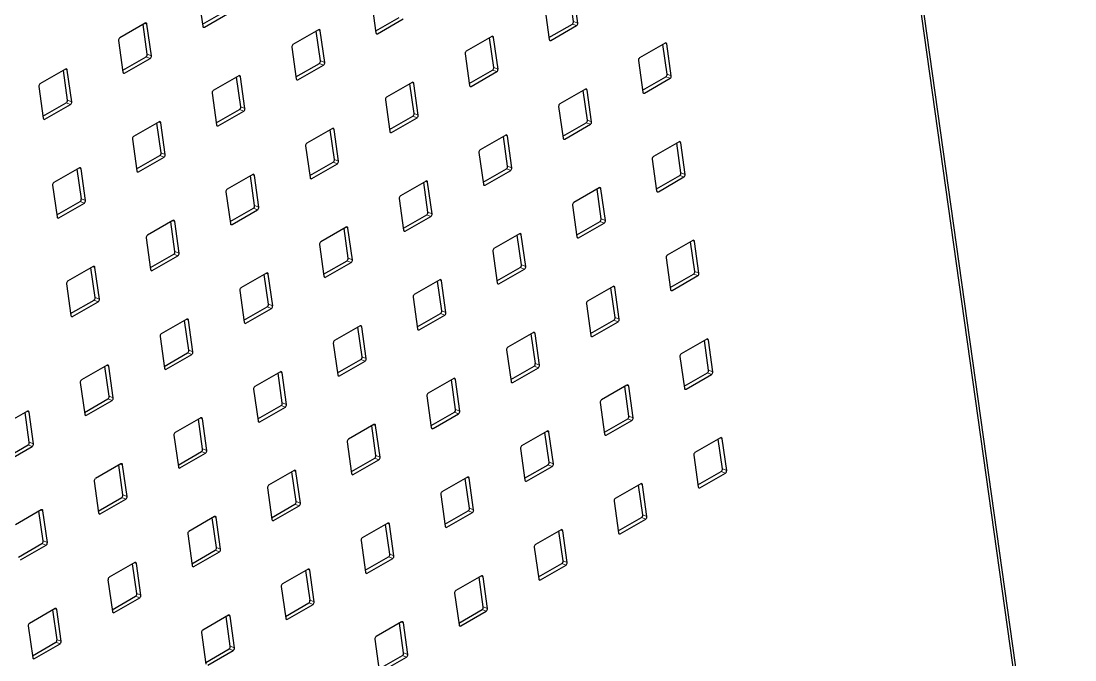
# Model space of a CAD drawing. Header units: millimetres. Extents: x -218071 to -203542, y 15363 to 51382.
# Drawn here: x -216827.29 to -216801.12, y 51104.47 to 51120.33 of the extents above; entities that cross this region are included whole.
import ezdxf

# ---------------------------------------------------------------- set-up
doc = ezdxf.new("R2010")
doc.units = ezdxf.units.MM
doc.header["$LTSCALE"] = 4
doc.layers.add('TPF-EQUIPEMENT', color=7, linetype='Continuous')

msp = doc.modelspace()

# ---------------------------------------------------------------- linework, layer by layer
at = {"layer": 'TPF-EQUIPEMENT', "color": 7, "linetype": 'Continuous', "lineweight": 25}
for p, q in [((-216810.094, 51157.274), (-216801.172, 51093.691)), ((-216810.043, 51157.373), (-216801.116, 51093.757)), ((-216813.569, 51120.32), (-216813.672, 51121.06)), ((-216813.464, 51120.281), (-216813.575, 51121.069)), ((-216822.889, 51120.99), (-216822.778, 51120.203)), ((-216818.585, 51120.825), (-216818.475, 51120.038)), ((-216822.785, 51120.251), (-216822.205, 51120.586)), ((-216822.737, 51120.179), (-216822.101, 51120.547)), ((-216814.282, 51120.661), (-216814.171, 51119.873)), ((-216824.203, 51120.279), (-216824.84, 51119.912)), ((-216824.156, 51119.507), (-216824.259, 51120.247)), ((-216824.051, 51119.468), (-216824.162, 51120.256)), ((-216818.482, 51120.086), (-216817.901, 51120.421)), ((-216818.433, 51120.014), (-216817.797, 51120.382)), ((-216814.178, 51119.921), (-216813.598, 51120.256)), ((-216819.9, 51120.114), (-216820.536, 51119.747)), ((-216819.852, 51119.342), (-216819.956, 51120.082)), ((-216819.748, 51119.303), (-216819.858, 51120.091)), ((-216814.13, 51119.85), (-216813.493, 51120.217)), ((-216824.869, 51119.848), (-216824.758, 51119.06)), ((-216815.596, 51119.949), (-216816.232, 51119.582)), ((-216815.549, 51119.177), (-216815.652, 51119.917)), ((-216815.444, 51119.138), (-216815.555, 51119.926)), ((-216811.292, 51119.784), (-216811.929, 51119.417)), ((-216811.245, 51119.012), (-216811.349, 51119.752)), ((-216811.14, 51118.973), (-216811.251, 51119.761)), ((-216824.765, 51119.108), (-216824.185, 51119.443)), ((-216820.565, 51119.683), (-216820.455, 51118.895)), ((-216816.262, 51119.518), (-216816.151, 51118.73)), ((-216824.717, 51119.037), (-216824.08, 51119.404)), ((-216820.462, 51118.943), (-216819.881, 51119.278)), ((-216820.413, 51118.872), (-216819.777, 51119.239)), ((-216811.958, 51119.353), (-216811.848, 51118.565)), ((-216826.183, 51119.136), (-216826.82, 51118.769)), ((-216826.136, 51118.364), (-216826.239, 51119.104)), ((-216826.031, 51118.325), (-216826.142, 51119.113)), ((-216821.88, 51118.972), (-216822.516, 51118.604)), ((-216821.832, 51118.2), (-216821.936, 51118.939)), ((-216821.728, 51118.161), (-216821.838, 51118.948)), ((-216816.158, 51118.778), (-216815.578, 51119.113)), ((-216816.11, 51118.707), (-216815.473, 51119.074)), ((-216811.854, 51118.613), (-216811.274, 51118.948)), ((-216826.849, 51118.705), (-216826.738, 51117.917)), ((-216817.576, 51118.807), (-216818.212, 51118.439)), ((-216817.528, 51118.035), (-216817.632, 51118.774)), ((-216817.424, 51117.996), (-216817.534, 51118.783)), ((-216811.806, 51118.542), (-216811.17, 51118.909)), ((-216822.545, 51118.54), (-216822.435, 51117.752)), ((-216813.272, 51118.642), (-216813.909, 51118.274)), ((-216813.225, 51117.87), (-216813.329, 51118.609)), ((-216813.12, 51117.831), (-216813.231, 51118.618)), ((-216826.745, 51117.965), (-216826.165, 51118.3)), ((-216826.697, 51117.894), (-216826.06, 51118.261)), ((-216822.441, 51117.801), (-216821.861, 51118.135)), ((-216818.242, 51118.375), (-216818.131, 51117.588)), ((-216813.938, 51118.21), (-216813.827, 51117.423)), ((-216822.393, 51117.729), (-216821.757, 51118.096)), ((-216818.138, 51117.636), (-216817.558, 51117.971)), ((-216818.09, 51117.564), (-216817.453, 51117.931)), ((-216823.859, 51117.829), (-216824.496, 51117.462)), ((-216823.812, 51117.057), (-216823.916, 51117.796)), ((-216823.707, 51117.018), (-216823.818, 51117.805)), ((-216819.556, 51117.664), (-216820.192, 51117.297)), ((-216819.508, 51116.892), (-216819.612, 51117.631)), ((-216819.404, 51116.853), (-216819.514, 51117.641)), ((-216813.834, 51117.471), (-216813.254, 51117.806)), ((-216813.786, 51117.399), (-216813.15, 51117.767)), ((-216824.525, 51117.397), (-216824.415, 51116.61)), ((-216815.252, 51117.499), (-216815.889, 51117.132)), ((-216815.205, 51116.727), (-216815.308, 51117.467)), ((-216815.1, 51116.688), (-216815.211, 51117.476)), ((-216820.221, 51117.232), (-216820.111, 51116.445)), ((-216810.949, 51117.334), (-216811.585, 51116.967)), ((-216810.901, 51116.562), (-216811.005, 51117.302)), ((-216810.797, 51116.523), (-216810.907, 51117.311)), ((-216824.421, 51116.658), (-216823.841, 51116.993)), ((-216824.373, 51116.586), (-216823.737, 51116.954)), ((-216820.118, 51116.493), (-216819.538, 51116.828)), ((-216815.918, 51117.068), (-216815.807, 51116.28)), ((-216811.614, 51116.903), (-216811.504, 51116.115)), ((-216825.839, 51116.686), (-216826.476, 51116.319)), ((-216825.792, 51115.914), (-216825.896, 51116.654)), ((-216825.687, 51115.875), (-216825.798, 51116.663)), ((-216820.069, 51116.422), (-216819.433, 51116.789)), ((-216815.814, 51116.328), (-216815.234, 51116.663)), ((-216815.766, 51116.257), (-216815.129, 51116.624)), ((-216821.536, 51116.521), (-216822.172, 51116.154)), ((-216821.488, 51115.749), (-216821.592, 51116.489)), ((-216821.384, 51115.71), (-216821.494, 51116.498)), ((-216817.232, 51116.356), (-216817.869, 51115.989)), ((-216817.185, 51115.584), (-216817.288, 51116.324)), ((-216817.08, 51115.545), (-216817.191, 51116.333)), ((-216811.51, 51116.163), (-216810.93, 51116.498)), ((-216811.462, 51116.092), (-216810.826, 51116.459)), ((-216826.505, 51116.255), (-216826.394, 51115.467)), ((-216822.201, 51116.09), (-216822.091, 51115.302)), ((-216812.929, 51116.191), (-216813.565, 51115.824)), ((-216812.881, 51115.419), (-216812.985, 51116.159)), ((-216812.777, 51115.38), (-216812.887, 51116.168)), ((-216826.401, 51115.515), (-216825.821, 51115.85)), ((-216826.353, 51115.444), (-216825.717, 51115.811)), ((-216817.898, 51115.925), (-216817.787, 51115.137)), ((-216822.098, 51115.35), (-216821.517, 51115.685)), ((-216822.049, 51115.279), (-216821.413, 51115.646)), ((-216817.794, 51115.185), (-216817.214, 51115.52)), ((-216813.594, 51115.76), (-216813.484, 51114.972)), ((-216823.516, 51115.379), (-216824.152, 51115.011)), ((-216823.468, 51114.607), (-216823.572, 51115.346)), ((-216823.364, 51114.568), (-216823.474, 51115.355)), ((-216817.746, 51115.114), (-216817.109, 51115.481)), ((-216813.49, 51115.02), (-216812.91, 51115.355)), ((-216813.442, 51114.949), (-216812.806, 51115.316)), ((-216819.212, 51115.214), (-216819.848, 51114.846)), ((-216819.164, 51114.442), (-216819.268, 51115.181)), ((-216819.06, 51114.403), (-216819.171, 51115.19)), ((-216814.908, 51115.049), (-216815.545, 51114.681)), ((-216814.861, 51114.277), (-216814.965, 51115.016)), ((-216814.756, 51114.238), (-216814.867, 51115.025)), ((-216824.181, 51114.947), (-216824.071, 51114.159)), ((-216819.878, 51114.782), (-216819.767, 51113.995)), ((-216810.605, 51114.884), (-216811.241, 51114.517)), ((-216810.557, 51114.112), (-216810.661, 51114.851)), ((-216810.453, 51114.073), (-216810.563, 51114.86)), ((-216824.077, 51114.208), (-216823.497, 51114.542)), ((-216824.029, 51114.136), (-216823.393, 51114.503)), ((-216815.574, 51114.617), (-216815.464, 51113.83)), ((-216825.496, 51114.236), (-216826.132, 51113.869)), ((-216825.344, 51113.425), (-216825.454, 51114.212)), ((-216819.774, 51114.043), (-216819.194, 51114.378)), ((-216819.726, 51113.971), (-216819.089, 51114.339)), ((-216815.47, 51113.878), (-216814.89, 51114.213)), ((-216811.27, 51114.452), (-216811.16, 51113.665)), ((-216825.448, 51113.464), (-216825.552, 51114.203)), ((-216821.192, 51114.071), (-216821.828, 51113.704)), ((-216821.144, 51113.299), (-216821.248, 51114.038)), ((-216821.04, 51113.26), (-216821.15, 51114.048)), ((-216815.422, 51113.806), (-216814.786, 51114.174)), ((-216811.167, 51113.713), (-216810.587, 51114.048)), ((-216811.118, 51113.641), (-216810.482, 51114.009)), ((-216826.161, 51113.804), (-216826.051, 51113.017)), ((-216816.888, 51113.906), (-216817.525, 51113.539)), ((-216816.841, 51113.134), (-216816.945, 51113.874)), ((-216816.736, 51113.095), (-216816.847, 51113.883)), ((-216812.585, 51113.741), (-216813.221, 51113.374)), ((-216812.537, 51112.969), (-216812.641, 51113.709)), ((-216812.433, 51112.93), (-216812.543, 51113.718)), ((-216821.858, 51113.639), (-216821.747, 51112.852)), ((-216817.554, 51113.475), (-216817.443, 51112.687)), ((-216826.057, 51113.065), (-216825.477, 51113.4)), ((-216826.009, 51112.993), (-216825.373, 51113.361)), ((-216821.754, 51112.9), (-216821.174, 51113.235)), ((-216821.706, 51112.829), (-216821.069, 51113.196)), ((-216813.25, 51113.31), (-216813.14, 51112.522)), ((-216823.172, 51112.928), (-216823.808, 51112.561)), ((-216823.02, 51112.117), (-216823.13, 51112.905)), ((-216817.45, 51112.735), (-216816.87, 51113.07)), ((-216817.402, 51112.664), (-216816.766, 51113.031)), ((-216813.147, 51112.57), (-216812.566, 51112.905)), ((-216823.124, 51112.156), (-216823.228, 51112.896)), ((-216818.868, 51112.763), (-216819.505, 51112.396)), ((-216818.821, 51111.991), (-216818.924, 51112.731)), ((-216818.716, 51111.952), (-216818.827, 51112.74)), ((-216813.098, 51112.499), (-216812.462, 51112.866)), ((-216823.837, 51112.497), (-216823.727, 51111.709)), ((-216814.565, 51112.598), (-216815.201, 51112.231)), ((-216814.517, 51111.827), (-216814.621, 51112.566)), ((-216814.413, 51111.787), (-216814.523, 51112.575)), ((-216810.261, 51112.434), (-216810.897, 51112.066)), ((-216810.213, 51111.662), (-216810.317, 51112.401)), ((-216810.109, 51111.623), (-216810.22, 51112.41)), ((-216819.534, 51112.332), (-216819.423, 51111.544)), ((-216815.23, 51112.167), (-216815.12, 51111.379)), ((-216823.734, 51111.757), (-216823.154, 51112.092)), ((-216823.685, 51111.686), (-216823.049, 51112.053)), ((-216819.43, 51111.592), (-216818.85, 51111.927)), ((-216819.382, 51111.521), (-216818.745, 51111.888)), ((-216810.927, 51112.002), (-216810.816, 51111.214)), ((-216825.152, 51111.786), (-216825.788, 51111.418)), ((-216825.104, 51111.014), (-216825.208, 51111.753)), ((-216825, 51110.975), (-216825.11, 51111.762)), ((-216820.848, 51111.621), (-216821.485, 51111.253)), ((-216820.801, 51110.849), (-216820.904, 51111.588)), ((-216820.696, 51110.81), (-216820.807, 51111.597)), ((-216815.126, 51111.427), (-216814.546, 51111.762)), ((-216815.078, 51111.356), (-216814.442, 51111.723)), ((-216810.823, 51111.263), (-216810.243, 51111.597)), ((-216825.817, 51111.354), (-216825.707, 51110.567)), ((-216816.545, 51111.456), (-216817.181, 51111.088)), ((-216816.497, 51110.684), (-216816.601, 51111.423)), ((-216816.393, 51110.645), (-216816.503, 51111.432)), ((-216810.775, 51111.191), (-216810.138, 51111.558)), ((-216821.514, 51111.189), (-216821.403, 51110.402)), ((-216812.241, 51111.291), (-216812.877, 51110.924)), ((-216812.193, 51110.519), (-216812.297, 51111.258)), ((-216812.089, 51110.48), (-216812.199, 51111.267)), ((-216825.714, 51110.615), (-216825.133, 51110.949)), ((-216825.665, 51110.543), (-216825.029, 51110.91)), ((-216817.21, 51111.024), (-216817.1, 51110.237)), ((-216812.907, 51110.859), (-216812.796, 51110.072)), ((-216827.132, 51110.643), (-216827.768, 51110.276)), ((-216827.084, 51109.871), (-216827.188, 51110.61)), ((-216826.98, 51109.832), (-216827.09, 51110.62)), ((-216821.41, 51110.45), (-216820.83, 51110.785)), ((-216821.362, 51110.378), (-216820.725, 51110.746)), ((-216817.106, 51110.285), (-216816.526, 51110.62)), ((-216817.058, 51110.213), (-216816.422, 51110.581)), ((-216822.828, 51110.478), (-216823.464, 51110.111)), ((-216822.78, 51109.706), (-216822.884, 51110.446)), ((-216822.676, 51109.667), (-216822.787, 51110.455)), ((-216818.524, 51110.313), (-216819.161, 51109.946)), ((-216818.477, 51109.541), (-216818.581, 51110.281)), ((-216818.372, 51109.502), (-216818.483, 51110.29)), ((-216812.803, 51110.12), (-216812.223, 51110.455)), ((-216812.755, 51110.048), (-216812.118, 51110.416)), ((-216823.494, 51110.047), (-216823.383, 51109.259)), ((-216814.221, 51110.148), (-216814.857, 51109.781)), ((-216814.173, 51109.376), (-216814.277, 51110.116)), ((-216814.069, 51109.337), (-216814.179, 51110.125)), ((-216827.693, 51109.472), (-216827.113, 51109.807)), ((-216827.645, 51109.4), (-216827.009, 51109.768)), ((-216819.19, 51109.882), (-216819.08, 51109.094)), ((-216809.917, 51109.983), (-216810.554, 51109.616)), ((-216809.87, 51109.211), (-216809.973, 51109.951)), ((-216809.765, 51109.172), (-216809.876, 51109.96)), ((-216823.39, 51109.307), (-216822.81, 51109.642)), ((-216823.342, 51109.236), (-216822.705, 51109.603)), ((-216814.886, 51109.717), (-216814.776, 51108.929)), ((-216810.583, 51109.552), (-216810.472, 51108.764)), ((-216824.808, 51109.335), (-216825.444, 51108.968)), ((-216824.76, 51108.563), (-216824.864, 51109.303)), ((-216824.656, 51108.524), (-216824.766, 51109.312)), ((-216819.086, 51109.142), (-216818.506, 51109.477)), ((-216819.038, 51109.071), (-216818.402, 51109.438)), ((-216814.783, 51108.977), (-216814.202, 51109.312)), ((-216814.734, 51108.906), (-216814.098, 51109.273)), ((-216820.504, 51109.17), (-216821.141, 51108.803)), ((-216820.457, 51108.398), (-216820.561, 51109.138)), ((-216820.352, 51108.359), (-216820.463, 51109.147)), ((-216816.201, 51109.005), (-216816.837, 51108.638)), ((-216816.153, 51108.234), (-216816.257, 51108.973)), ((-216816.049, 51108.195), (-216816.159, 51108.982)), ((-216810.479, 51108.812), (-216809.899, 51109.147)), ((-216810.431, 51108.741), (-216809.794, 51109.108)), ((-216825.474, 51108.904), (-216825.363, 51108.116)), ((-216821.17, 51108.739), (-216821.059, 51107.951)), ((-216811.897, 51108.841), (-216812.534, 51108.473)), ((-216811.85, 51108.069), (-216811.953, 51108.808)), ((-216811.745, 51108.03), (-216811.856, 51108.817)), ((-216825.37, 51108.164), (-216824.79, 51108.499)), ((-216825.322, 51108.093), (-216824.685, 51108.46)), ((-216816.866, 51108.574), (-216816.756, 51107.786)), ((-216826.788, 51108.193), (-216827.424, 51107.825)), ((-216821.066, 51107.999), (-216820.486, 51108.334)), ((-216821.018, 51107.928), (-216820.382, 51108.295)), ((-216812.563, 51108.409), (-216812.452, 51107.622)), ((-216826.74, 51107.421), (-216826.844, 51108.16)), ((-216826.636, 51107.382), (-216826.746, 51108.169)), ((-216822.484, 51108.028), (-216823.121, 51107.66)), ((-216822.437, 51107.256), (-216822.54, 51107.995)), ((-216822.332, 51107.217), (-216822.443, 51108.004)), ((-216816.763, 51107.835), (-216816.182, 51108.169)), ((-216816.714, 51107.763), (-216816.078, 51108.13)), ((-216812.459, 51107.67), (-216811.879, 51108.004)), ((-216812.411, 51107.598), (-216811.774, 51107.965)), ((-216818.181, 51107.863), (-216818.817, 51107.495)), ((-216818.133, 51107.091), (-216818.237, 51107.83)), ((-216818.029, 51107.052), (-216818.139, 51107.839)), ((-216813.877, 51107.698), (-216814.513, 51107.331)), ((-216813.829, 51106.926), (-216813.933, 51107.665)), ((-216813.725, 51106.887), (-216813.836, 51107.675)), ((-216823.15, 51107.596), (-216823.039, 51106.809)), ((-216818.846, 51107.431), (-216818.736, 51106.644)), ((-216827.35, 51107.022), (-216826.769, 51107.356)), ((-216827.301, 51106.95), (-216826.665, 51107.317)), ((-216823.046, 51106.857), (-216822.466, 51107.192)), ((-216822.998, 51106.785), (-216822.361, 51107.153)), ((-216814.543, 51107.266), (-216814.432, 51106.479)), ((-216824.464, 51106.885), (-216825.101, 51106.518)), ((-216818.742, 51106.692), (-216818.162, 51107.027)), ((-216818.694, 51106.62), (-216818.058, 51106.988)), ((-216824.417, 51106.113), (-216824.52, 51106.853)), ((-216824.312, 51106.074), (-216824.423, 51106.862)), ((-216820.161, 51106.72), (-216820.797, 51106.353)), ((-216820.113, 51105.948), (-216820.217, 51106.688)), ((-216820.009, 51105.909), (-216820.119, 51106.697)), ((-216814.439, 51106.527), (-216813.859, 51106.862)), ((-216814.391, 51106.455), (-216813.754, 51106.823)), ((-216825.13, 51106.454), (-216825.019, 51105.666)), ((-216815.857, 51106.555), (-216816.493, 51106.188)), ((-216815.809, 51105.783), (-216815.913, 51106.523)), ((-216815.705, 51105.744), (-216815.815, 51106.532)), ((-216820.826, 51106.289), (-216820.716, 51105.501)), ((-216816.523, 51106.124), (-216816.412, 51105.336)), ((-216825.026, 51105.714), (-216824.446, 51106.049)), ((-216824.978, 51105.643), (-216824.341, 51106.01)), ((-216820.722, 51105.549), (-216820.142, 51105.884)), ((-216820.674, 51105.478), (-216820.038, 51105.845)), ((-216826.444, 51105.742), (-216827.08, 51105.375)), ((-216826.396, 51104.97), (-216826.5, 51105.71)), ((-216826.292, 51104.931), (-216826.403, 51105.719)), ((-216822.14, 51105.577), (-216822.777, 51105.21)), ((-216816.419, 51105.384), (-216815.839, 51105.719)), ((-216816.371, 51105.313), (-216815.734, 51105.68)), ((-216827.11, 51105.311), (-216826.999, 51104.523)), ((-216822.093, 51104.805), (-216822.197, 51105.545)), ((-216821.988, 51104.766), (-216822.099, 51105.554)), ((-216817.837, 51105.412), (-216818.473, 51105.045)), ((-216817.789, 51104.641), (-216817.893, 51105.38)), ((-216817.685, 51104.602), (-216817.795, 51105.389)), ((-216822.806, 51105.146), (-216822.696, 51104.358)), ((-216827.006, 51104.571), (-216826.426, 51104.906)), ((-216826.958, 51104.5), (-216826.321, 51104.867)), ((-216818.502, 51104.981), (-216818.392, 51104.193)), ((-216822.702, 51104.406), (-216822.122, 51104.741)), ((-216822.654, 51104.335), (-216822.018, 51104.702)), ((-216818.399, 51104.242), (-216817.818, 51104.576)), ((-216818.35, 51104.17), (-216817.714, 51104.537))]:
    msp.add_line(p, q, dxfattribs=at)
at = {"layer": 'TPF-EQUIPEMENT', "color": 8, "linetype": 'Continuous', "lineweight": 18}
for p, q in [((-216824.212, 51120.274), (-216824.162, 51120.256)), ((-216813.598, 51120.256), (-216813.493, 51120.217)), ((-216813.569, 51120.32), (-216813.464, 51120.281)), ((-216822.776, 51120.194), (-216822.737, 51120.179)), ((-216819.908, 51120.109), (-216819.858, 51120.091)), ((-216818.473, 51120.029), (-216818.433, 51120.014)), ((-216815.604, 51119.945), (-216815.555, 51119.926)), ((-216814.169, 51119.864), (-216814.13, 51119.85)), ((-216811.301, 51119.78), (-216811.251, 51119.761)), ((-216824.185, 51119.443), (-216824.08, 51119.404)), ((-216824.156, 51119.507), (-216824.051, 51119.468)), ((-216819.881, 51119.278), (-216819.777, 51119.239)), ((-216819.852, 51119.342), (-216819.748, 51119.303)), ((-216815.549, 51119.177), (-216815.444, 51119.138)), ((-216826.191, 51119.132), (-216826.142, 51119.113)), ((-216824.756, 51119.051), (-216824.717, 51119.037)), ((-216821.888, 51118.967), (-216821.838, 51118.948)), ((-216815.578, 51119.113), (-216815.473, 51119.074)), ((-216811.274, 51118.948), (-216811.17, 51118.909)), ((-216811.245, 51119.012), (-216811.14, 51118.973)), ((-216820.453, 51118.887), (-216820.413, 51118.872)), ((-216817.584, 51118.802), (-216817.534, 51118.783)), ((-216816.149, 51118.722), (-216816.11, 51118.707)), ((-216813.281, 51118.637), (-216813.231, 51118.618)), ((-216811.846, 51118.557), (-216811.806, 51118.542)), ((-216826.165, 51118.3), (-216826.06, 51118.261)), ((-216826.136, 51118.364), (-216826.031, 51118.325)), ((-216821.861, 51118.135), (-216821.757, 51118.096)), ((-216821.832, 51118.2), (-216821.728, 51118.161)), ((-216826.736, 51117.909), (-216826.697, 51117.894)), ((-216817.558, 51117.971), (-216817.453, 51117.931)), ((-216817.528, 51118.035), (-216817.424, 51117.996)), ((-216813.225, 51117.87), (-216813.12, 51117.831)), ((-216823.868, 51117.824), (-216823.818, 51117.805)), ((-216822.433, 51117.744), (-216822.393, 51117.729)), ((-216819.564, 51117.659), (-216819.514, 51117.641)), ((-216813.254, 51117.806), (-216813.15, 51117.767)), ((-216818.129, 51117.579), (-216818.09, 51117.564)), ((-216815.261, 51117.494), (-216815.211, 51117.476)), ((-216813.825, 51117.414), (-216813.786, 51117.399)), ((-216810.957, 51117.329), (-216810.907, 51117.311)), ((-216823.841, 51116.993), (-216823.737, 51116.954)), ((-216823.812, 51117.057), (-216823.707, 51117.018)), ((-216819.538, 51116.828), (-216819.433, 51116.789)), ((-216819.508, 51116.892), (-216819.404, 51116.853)), ((-216825.848, 51116.681), (-216825.798, 51116.663)), ((-216824.413, 51116.601), (-216824.373, 51116.586)), ((-216815.234, 51116.663), (-216815.129, 51116.624)), ((-216815.205, 51116.727), (-216815.1, 51116.688)), ((-216810.901, 51116.562), (-216810.797, 51116.523)), ((-216821.544, 51116.516), (-216821.494, 51116.498)), ((-216820.109, 51116.436), (-216820.069, 51116.422)), ((-216817.24, 51116.352), (-216817.191, 51116.333)), ((-216810.93, 51116.498), (-216810.826, 51116.459)), ((-216815.805, 51116.271), (-216815.766, 51116.257)), ((-216812.937, 51116.187), (-216812.887, 51116.168)), ((-216811.502, 51116.106), (-216811.462, 51116.092)), ((-216825.821, 51115.85), (-216825.717, 51115.811)), ((-216825.792, 51115.914), (-216825.687, 51115.875)), ((-216821.517, 51115.685), (-216821.413, 51115.646)), ((-216821.488, 51115.749), (-216821.384, 51115.71)), ((-216817.214, 51115.52), (-216817.109, 51115.481)), ((-216817.185, 51115.584), (-216817.08, 51115.545)), ((-216826.392, 51115.458), (-216826.353, 51115.444)), ((-216823.524, 51115.374), (-216823.474, 51115.355)), ((-216822.089, 51115.294), (-216822.049, 51115.279)), ((-216812.91, 51115.355), (-216812.806, 51115.316)), ((-216812.881, 51115.419), (-216812.777, 51115.38)), ((-216819.22, 51115.209), (-216819.171, 51115.19)), ((-216817.785, 51115.129), (-216817.746, 51115.114)), ((-216814.917, 51115.044), (-216814.867, 51115.025)), ((-216813.482, 51114.964), (-216813.442, 51114.949)), ((-216810.613, 51114.879), (-216810.563, 51114.86)), ((-216823.497, 51114.542), (-216823.393, 51114.503)), ((-216823.468, 51114.607), (-216823.364, 51114.568)), ((-216825.504, 51114.231), (-216825.454, 51114.212)), ((-216819.194, 51114.378), (-216819.089, 51114.339)), ((-216819.164, 51114.442), (-216819.06, 51114.403)), ((-216814.89, 51114.213), (-216814.786, 51114.174)), ((-216814.861, 51114.277), (-216814.756, 51114.238)), ((-216824.069, 51114.151), (-216824.029, 51114.136)), ((-216821.2, 51114.066), (-216821.15, 51114.048)), ((-216819.765, 51113.986), (-216819.726, 51113.971)), ((-216810.587, 51114.048), (-216810.482, 51114.009)), ((-216810.557, 51114.112), (-216810.453, 51114.073)), ((-216816.897, 51113.901), (-216816.847, 51113.883)), ((-216815.462, 51113.821), (-216815.422, 51113.806)), ((-216812.593, 51113.736), (-216812.543, 51113.718)), ((-216825.448, 51113.464), (-216825.344, 51113.425)), ((-216811.158, 51113.656), (-216811.118, 51113.641)), ((-216825.477, 51113.4), (-216825.373, 51113.361)), ((-216821.174, 51113.235), (-216821.069, 51113.196)), ((-216821.144, 51113.299), (-216821.04, 51113.26)), ((-216826.049, 51113.008), (-216826.009, 51112.993)), ((-216823.18, 51112.923), (-216823.13, 51112.905)), ((-216816.87, 51113.07), (-216816.766, 51113.031)), ((-216816.841, 51113.134), (-216816.736, 51113.095)), ((-216812.566, 51112.905), (-216812.462, 51112.866)), ((-216812.537, 51112.969), (-216812.433, 51112.93)), ((-216821.745, 51112.843), (-216821.706, 51112.829)), ((-216818.876, 51112.759), (-216818.827, 51112.74)), ((-216817.441, 51112.678), (-216817.402, 51112.664)), ((-216814.573, 51112.594), (-216814.523, 51112.575)), ((-216813.138, 51112.513), (-216813.098, 51112.499)), ((-216810.269, 51112.429), (-216810.22, 51112.41)), ((-216823.124, 51112.156), (-216823.02, 51112.117)), ((-216823.154, 51112.092), (-216823.049, 51112.053)), ((-216818.85, 51111.927), (-216818.745, 51111.888)), ((-216818.821, 51111.991), (-216818.716, 51111.952)), ((-216825.16, 51111.781), (-216825.11, 51111.762)), ((-216823.725, 51111.701), (-216823.685, 51111.686)), ((-216820.856, 51111.616), (-216820.807, 51111.597)), ((-216814.546, 51111.762), (-216814.442, 51111.723)), ((-216814.517, 51111.827), (-216814.413, 51111.787)), ((-216810.243, 51111.597), (-216810.138, 51111.558)), ((-216810.213, 51111.662), (-216810.109, 51111.623)), ((-216819.421, 51111.536), (-216819.382, 51111.521)), ((-216816.553, 51111.451), (-216816.503, 51111.432)), ((-216815.118, 51111.371), (-216815.078, 51111.356)), ((-216812.249, 51111.286), (-216812.199, 51111.267)), ((-216810.814, 51111.206), (-216810.775, 51111.191)), ((-216825.133, 51110.949), (-216825.029, 51110.91)), ((-216825.104, 51111.014), (-216825, 51110.975)), ((-216820.801, 51110.849), (-216820.696, 51110.81)), ((-216827.14, 51110.638), (-216827.09, 51110.62)), ((-216825.705, 51110.558), (-216825.665, 51110.543)), ((-216820.83, 51110.785), (-216820.725, 51110.746)), ((-216816.526, 51110.62), (-216816.422, 51110.581)), ((-216816.497, 51110.684), (-216816.393, 51110.645)), ((-216822.836, 51110.473), (-216822.787, 51110.455)), ((-216821.401, 51110.393), (-216821.362, 51110.378)), ((-216818.533, 51110.308), (-216818.483, 51110.29)), ((-216812.223, 51110.455), (-216812.118, 51110.416)), ((-216812.193, 51110.519), (-216812.089, 51110.48)), ((-216817.098, 51110.228), (-216817.058, 51110.213)), ((-216814.229, 51110.143), (-216814.179, 51110.125)), ((-216812.794, 51110.063), (-216812.755, 51110.048)), ((-216827.113, 51109.807), (-216827.009, 51109.768)), ((-216827.084, 51109.871), (-216826.98, 51109.832)), ((-216809.925, 51109.978), (-216809.876, 51109.96)), ((-216822.81, 51109.642), (-216822.705, 51109.603)), ((-216822.78, 51109.706), (-216822.676, 51109.667)), ((-216818.477, 51109.541), (-216818.372, 51109.502)), ((-216824.816, 51109.331), (-216824.766, 51109.312)), ((-216823.381, 51109.25), (-216823.342, 51109.236)), ((-216818.506, 51109.477), (-216818.402, 51109.438)), ((-216814.202, 51109.312), (-216814.098, 51109.273)), ((-216814.173, 51109.376), (-216814.069, 51109.337)), ((-216820.513, 51109.166), (-216820.463, 51109.147)), ((-216819.077, 51109.085), (-216819.038, 51109.071)), ((-216816.209, 51109.001), (-216816.159, 51108.982)), ((-216809.899, 51109.147), (-216809.794, 51109.108)), ((-216809.87, 51109.211), (-216809.765, 51109.172)), ((-216814.774, 51108.92), (-216814.734, 51108.906)), ((-216811.905, 51108.836), (-216811.856, 51108.817)), ((-216810.47, 51108.756), (-216810.431, 51108.741)), ((-216824.79, 51108.499), (-216824.685, 51108.46)), ((-216824.76, 51108.563), (-216824.656, 51108.524)), ((-216826.796, 51108.188), (-216826.746, 51108.169)), ((-216820.486, 51108.334), (-216820.382, 51108.295)), ((-216820.457, 51108.398), (-216820.352, 51108.359)), ((-216816.153, 51108.234), (-216816.049, 51108.195)), ((-216825.361, 51108.108), (-216825.322, 51108.093)), ((-216822.492, 51108.023), (-216822.443, 51108.004)), ((-216821.057, 51107.943), (-216821.018, 51107.928)), ((-216816.182, 51108.169), (-216816.078, 51108.13)), ((-216811.879, 51108.004), (-216811.774, 51107.965)), ((-216811.85, 51108.069), (-216811.745, 51108.03)), ((-216818.189, 51107.858), (-216818.139, 51107.839)), ((-216816.754, 51107.778), (-216816.714, 51107.763)), ((-216813.885, 51107.693), (-216813.836, 51107.675)), ((-216826.74, 51107.421), (-216826.636, 51107.382)), ((-216812.45, 51107.613), (-216812.411, 51107.598)), ((-216826.769, 51107.356), (-216826.665, 51107.317)), ((-216822.466, 51107.192), (-216822.361, 51107.153)), ((-216822.437, 51107.256), (-216822.332, 51107.217)), ((-216824.472, 51106.88), (-216824.423, 51106.862)), ((-216818.162, 51107.027), (-216818.058, 51106.988)), ((-216818.133, 51107.091), (-216818.029, 51107.052)), ((-216813.829, 51106.926), (-216813.725, 51106.887)), ((-216823.037, 51106.8), (-216822.998, 51106.785)), ((-216820.169, 51106.715), (-216820.119, 51106.697)), ((-216818.734, 51106.635), (-216818.694, 51106.62)), ((-216813.859, 51106.862), (-216813.754, 51106.823)), ((-216815.865, 51106.55), (-216815.815, 51106.532)), ((-216814.43, 51106.47), (-216814.391, 51106.455)), ((-216824.417, 51106.113), (-216824.312, 51106.074)), ((-216824.446, 51106.049), (-216824.341, 51106.01)), ((-216820.142, 51105.884), (-216820.038, 51105.845)), ((-216820.113, 51105.948), (-216820.009, 51105.909)), ((-216826.452, 51105.738), (-216826.403, 51105.719)), ((-216825.017, 51105.657), (-216824.978, 51105.643)), ((-216822.149, 51105.573), (-216822.099, 51105.554)), ((-216815.839, 51105.719), (-216815.734, 51105.68)), ((-216815.809, 51105.783), (-216815.705, 51105.744)), ((-216820.714, 51105.492), (-216820.674, 51105.478)), ((-216817.845, 51105.408), (-216817.795, 51105.389)), ((-216816.41, 51105.328), (-216816.371, 51105.313)), ((-216826.426, 51104.906), (-216826.321, 51104.867)), ((-216826.396, 51104.97), (-216826.292, 51104.931)), ((-216822.093, 51104.805), (-216821.988, 51104.766)), ((-216822.122, 51104.741), (-216822.018, 51104.702)), ((-216817.818, 51104.576), (-216817.714, 51104.537)), ((-216817.789, 51104.641), (-216817.685, 51104.602)), ((-216826.997, 51104.515), (-216826.958, 51104.5))]:
    msp.add_line(p, q, dxfattribs=at)
at = {"layer": 'TPF-EQUIPEMENT', "color": 7, "linetype": 'Continuous', "lineweight": 25}
for centre, radius, start, end in [((-216824.189, 51120.256), 0.027, 358.9775, 122.2879), ((-216813.635, 51120.312), 0.0672, 303.9011, 7.1338), ((-216813.531, 51120.273), 0.0672, 303.9011, 7.1338), ((-216822.751, 51120.202), 0.027, 178.9775, 302.2879), ((-216819.885, 51120.091), 0.027, 358.9775, 122.2879), ((-216818.448, 51120.037), 0.027, 178.9775, 302.2879), ((-216824.802, 51119.856), 0.0672, 123.9011, 187.1338), ((-216820.499, 51119.691), 0.0672, 123.9011, 187.1338), ((-216815.582, 51119.926), 0.027, 358.9775, 122.2879), ((-216814.144, 51119.872), 0.027, 178.9775, 302.2879), ((-216811.278, 51119.762), 0.027, 358.9775, 122.2879), ((-216824.222, 51119.499), 0.0672, 303.9011, 7.1338), ((-216824.118, 51119.46), 0.0672, 303.9011, 7.1338), ((-216816.195, 51119.526), 0.0672, 123.9011, 187.1338), ((-216819.919, 51119.334), 0.0672, 303.9011, 7.1338), ((-216819.814, 51119.295), 0.0672, 303.9011, 7.1338), ((-216815.615, 51119.169), 0.0672, 303.9011, 7.1338), ((-216811.891, 51119.361), 0.0672, 123.9011, 187.1338), ((-216826.169, 51119.114), 0.027, 358.9775, 122.2879), ((-216824.731, 51119.06), 0.027, 178.9775, 302.2879), ((-216821.865, 51118.949), 0.027, 358.9775, 122.2879), ((-216815.511, 51119.13), 0.0672, 303.9011, 7.1338), ((-216811.312, 51119.004), 0.0672, 303.9011, 7.1338), ((-216811.207, 51118.965), 0.0672, 303.9011, 7.1338), ((-216826.782, 51118.713), 0.0672, 123.9011, 187.1338), ((-216820.428, 51118.895), 0.027, 178.9775, 302.2879), ((-216817.561, 51118.784), 0.027, 358.9775, 122.2879), ((-216816.124, 51118.73), 0.027, 178.9775, 302.2879), ((-216822.478, 51118.548), 0.0672, 123.9011, 187.1338), ((-216818.175, 51118.383), 0.0672, 123.9011, 187.1338), ((-216813.258, 51118.619), 0.027, 358.9775, 122.2879), ((-216811.821, 51118.565), 0.027, 178.9775, 302.2879), ((-216826.202, 51118.356), 0.0672, 303.9011, 7.1338), ((-216826.098, 51118.317), 0.0672, 303.9011, 7.1338), ((-216821.899, 51118.191), 0.0672, 303.9011, 7.1338), ((-216821.794, 51118.152), 0.0672, 303.9011, 7.1338), ((-216813.871, 51118.219), 0.0672, 123.9011, 187.1338), ((-216826.711, 51117.917), 0.027, 178.9775, 302.2879), ((-216817.595, 51118.026), 0.0672, 303.9011, 7.1338), ((-216817.491, 51117.987), 0.0672, 303.9011, 7.1338), ((-216813.292, 51117.861), 0.0672, 303.9011, 7.1338), ((-216823.845, 51117.806), 0.027, 358.9775, 122.2879), ((-216822.408, 51117.752), 0.027, 178.9775, 302.2879), ((-216819.541, 51117.641), 0.027, 358.9775, 122.2879), ((-216813.187, 51117.822), 0.0672, 303.9011, 7.1338), ((-216824.458, 51117.406), 0.0672, 123.9011, 187.1338), ((-216818.104, 51117.587), 0.027, 178.9775, 302.2879), ((-216815.238, 51117.476), 0.027, 358.9775, 122.2879), ((-216813.8, 51117.422), 0.027, 178.9775, 302.2879), ((-216820.155, 51117.241), 0.0672, 123.9011, 187.1338), ((-216815.851, 51117.076), 0.0672, 123.9011, 187.1338), ((-216810.934, 51117.311), 0.027, 358.9775, 122.2879), ((-216823.879, 51117.049), 0.0672, 303.9011, 7.1338), ((-216823.774, 51117.01), 0.0672, 303.9011, 7.1338), ((-216819.575, 51116.884), 0.0672, 303.9011, 7.1338), ((-216819.471, 51116.845), 0.0672, 303.9011, 7.1338), ((-216811.548, 51116.911), 0.0672, 123.9011, 187.1338), ((-216825.825, 51116.663), 0.027, 358.9775, 122.2879), ((-216824.388, 51116.609), 0.027, 178.9775, 302.2879), ((-216815.271, 51116.719), 0.0672, 303.9011, 7.1338), ((-216815.167, 51116.68), 0.0672, 303.9011, 7.1338), ((-216810.968, 51116.554), 0.0672, 303.9011, 7.1338), ((-216826.438, 51116.263), 0.0672, 123.9011, 187.1338), ((-216821.521, 51116.498), 0.027, 358.9775, 122.2879), ((-216820.084, 51116.444), 0.027, 178.9775, 302.2879), ((-216817.218, 51116.333), 0.027, 358.9775, 122.2879), ((-216810.863, 51116.515), 0.0672, 303.9011, 7.1338), ((-216822.135, 51116.098), 0.0672, 123.9011, 187.1338), ((-216815.78, 51116.279), 0.027, 178.9775, 302.2879), ((-216812.914, 51116.169), 0.027, 358.9775, 122.2879), ((-216811.477, 51116.115), 0.027, 178.9775, 302.2879), ((-216825.859, 51115.906), 0.0672, 303.9011, 7.1338), ((-216825.754, 51115.867), 0.0672, 303.9011, 7.1338), ((-216817.831, 51115.933), 0.0672, 123.9011, 187.1338), ((-216813.527, 51115.768), 0.0672, 123.9011, 187.1338), ((-216821.555, 51115.741), 0.0672, 303.9011, 7.1338), ((-216821.45, 51115.702), 0.0672, 303.9011, 7.1338), ((-216817.251, 51115.576), 0.0672, 303.9011, 7.1338), ((-216817.147, 51115.537), 0.0672, 303.9011, 7.1338), ((-216826.367, 51115.467), 0.027, 178.9775, 302.2879), ((-216823.501, 51115.356), 0.027, 358.9775, 122.2879), ((-216822.064, 51115.302), 0.027, 178.9775, 302.2879), ((-216812.948, 51115.411), 0.0672, 303.9011, 7.1338), ((-216812.843, 51115.372), 0.0672, 303.9011, 7.1338), ((-216824.115, 51114.955), 0.0672, 123.9011, 187.1338), ((-216819.198, 51115.191), 0.027, 358.9775, 122.2879), ((-216817.76, 51115.137), 0.027, 178.9775, 302.2879), ((-216814.894, 51115.026), 0.027, 358.9775, 122.2879), ((-216819.811, 51114.791), 0.0672, 123.9011, 187.1338), ((-216813.457, 51114.972), 0.027, 178.9775, 302.2879), ((-216810.59, 51114.861), 0.027, 358.9775, 122.2879), ((-216823.535, 51114.598), 0.0672, 303.9011, 7.1338), ((-216823.43, 51114.559), 0.0672, 303.9011, 7.1338), ((-216815.507, 51114.626), 0.0672, 123.9011, 187.1338), ((-216811.204, 51114.461), 0.0672, 123.9011, 187.1338), ((-216825.481, 51114.213), 0.027, 358.9775, 122.2879), ((-216819.231, 51114.433), 0.0672, 303.9011, 7.1338), ((-216819.127, 51114.394), 0.0672, 303.9011, 7.1338), ((-216814.928, 51114.268), 0.0672, 303.9011, 7.1338), ((-216814.823, 51114.229), 0.0672, 303.9011, 7.1338), ((-216824.044, 51114.159), 0.027, 178.9775, 302.2879), ((-216821.177, 51114.048), 0.027, 358.9775, 122.2879), ((-216819.74, 51113.994), 0.027, 178.9775, 302.2879), ((-216810.624, 51114.104), 0.0672, 303.9011, 7.1338), ((-216810.52, 51114.065), 0.0672, 303.9011, 7.1338), ((-216826.094, 51113.813), 0.0672, 123.9011, 187.1338), ((-216821.791, 51113.648), 0.0672, 123.9011, 187.1338), ((-216816.874, 51113.883), 0.027, 358.9775, 122.2879), ((-216815.436, 51113.829), 0.027, 178.9775, 302.2879), ((-216812.57, 51113.718), 0.027, 358.9775, 122.2879), ((-216825.515, 51113.456), 0.0672, 303.9011, 7.1338), ((-216825.41, 51113.417), 0.0672, 303.9011, 7.1338), ((-216817.487, 51113.483), 0.0672, 123.9011, 187.1338), ((-216811.133, 51113.664), 0.027, 178.9775, 302.2879), ((-216821.211, 51113.291), 0.0672, 303.9011, 7.1338), ((-216821.107, 51113.252), 0.0672, 303.9011, 7.1338), ((-216813.184, 51113.318), 0.0672, 123.9011, 187.1338), ((-216826.024, 51113.016), 0.027, 178.9775, 302.2879), ((-216823.157, 51112.905), 0.027, 358.9775, 122.2879), ((-216816.908, 51113.126), 0.0672, 303.9011, 7.1338), ((-216816.803, 51113.087), 0.0672, 303.9011, 7.1338), ((-216812.604, 51112.961), 0.0672, 303.9011, 7.1338), ((-216812.499, 51112.922), 0.0672, 303.9011, 7.1338), ((-216821.72, 51112.851), 0.027, 178.9775, 302.2879), ((-216818.854, 51112.74), 0.027, 358.9775, 122.2879), ((-216817.416, 51112.687), 0.027, 178.9775, 302.2879), ((-216823.771, 51112.505), 0.0672, 123.9011, 187.1338), ((-216819.467, 51112.34), 0.0672, 123.9011, 187.1338), ((-216814.55, 51112.576), 0.027, 358.9775, 122.2879), ((-216813.113, 51112.522), 0.027, 178.9775, 302.2879), ((-216810.247, 51112.411), 0.027, 358.9775, 122.2879), ((-216823.191, 51112.148), 0.0672, 303.9011, 7.1338), ((-216823.087, 51112.109), 0.0672, 303.9011, 7.1338), ((-216815.164, 51112.175), 0.0672, 123.9011, 187.1338), ((-216818.887, 51111.983), 0.0672, 303.9011, 7.1338), ((-216818.783, 51111.944), 0.0672, 303.9011, 7.1338), ((-216810.86, 51112.01), 0.0672, 123.9011, 187.1338), ((-216825.137, 51111.763), 0.027, 358.9775, 122.2879), ((-216823.7, 51111.709), 0.027, 178.9775, 302.2879), ((-216820.834, 51111.598), 0.027, 358.9775, 122.2879), ((-216814.584, 51111.818), 0.0672, 303.9011, 7.1338), ((-216814.479, 51111.779), 0.0672, 303.9011, 7.1338), ((-216810.28, 51111.653), 0.0672, 303.9011, 7.1338), ((-216810.176, 51111.614), 0.0672, 303.9011, 7.1338), ((-216825.751, 51111.362), 0.0672, 123.9011, 187.1338), ((-216819.396, 51111.544), 0.027, 178.9775, 302.2879), ((-216816.53, 51111.433), 0.027, 358.9775, 122.2879), ((-216815.093, 51111.379), 0.027, 178.9775, 302.2879), ((-216821.447, 51111.198), 0.0672, 123.9011, 187.1338), ((-216817.143, 51111.033), 0.0672, 123.9011, 187.1338), ((-216812.226, 51111.268), 0.027, 358.9775, 122.2879), ((-216810.789, 51111.214), 0.027, 178.9775, 302.2879), ((-216825.171, 51111.005), 0.0672, 303.9011, 7.1338), ((-216825.066, 51110.966), 0.0672, 303.9011, 7.1338), ((-216820.867, 51110.84), 0.0672, 303.9011, 7.1338), ((-216820.763, 51110.801), 0.0672, 303.9011, 7.1338), ((-216812.84, 51110.868), 0.0672, 123.9011, 187.1338), ((-216827.117, 51110.62), 0.027, 358.9775, 122.2879), ((-216825.68, 51110.566), 0.027, 178.9775, 302.2879), ((-216816.564, 51110.675), 0.0672, 303.9011, 7.1338), ((-216816.459, 51110.636), 0.0672, 303.9011, 7.1338), ((-216822.814, 51110.455), 0.027, 358.9775, 122.2879), ((-216821.376, 51110.401), 0.027, 178.9775, 302.2879), ((-216818.51, 51110.29), 0.027, 358.9775, 122.2879), ((-216812.26, 51110.511), 0.0672, 303.9011, 7.1338), ((-216812.156, 51110.472), 0.0672, 303.9011, 7.1338), ((-216823.427, 51110.055), 0.0672, 123.9011, 187.1338), ((-216817.073, 51110.236), 0.027, 178.9775, 302.2879), ((-216814.206, 51110.125), 0.027, 358.9775, 122.2879), ((-216812.769, 51110.071), 0.027, 178.9775, 302.2879), ((-216827.151, 51109.863), 0.0672, 303.9011, 7.1338), ((-216827.046, 51109.824), 0.0672, 303.9011, 7.1338), ((-216819.123, 51109.89), 0.0672, 123.9011, 187.1338), ((-216814.82, 51109.725), 0.0672, 123.9011, 187.1338), ((-216809.903, 51109.96), 0.027, 358.9775, 122.2879), ((-216822.847, 51109.698), 0.0672, 303.9011, 7.1338), ((-216822.743, 51109.659), 0.0672, 303.9011, 7.1338), ((-216818.544, 51109.533), 0.0672, 303.9011, 7.1338), ((-216818.439, 51109.494), 0.0672, 303.9011, 7.1338), ((-216810.516, 51109.56), 0.0672, 123.9011, 187.1338), ((-216824.793, 51109.312), 0.027, 358.9775, 122.2879), ((-216823.356, 51109.258), 0.027, 178.9775, 302.2879), ((-216814.24, 51109.368), 0.0672, 303.9011, 7.1338), ((-216814.136, 51109.329), 0.0672, 303.9011, 7.1338), ((-216820.49, 51109.148), 0.027, 358.9775, 122.2879), ((-216819.052, 51109.094), 0.027, 178.9775, 302.2879), ((-216816.186, 51108.983), 0.027, 358.9775, 122.2879), ((-216809.936, 51109.203), 0.0672, 303.9011, 7.1338), ((-216809.832, 51109.164), 0.0672, 303.9011, 7.1338), ((-216825.407, 51108.912), 0.0672, 123.9011, 187.1338), ((-216821.103, 51108.747), 0.0672, 123.9011, 187.1338), ((-216814.749, 51108.929), 0.027, 178.9775, 302.2879), ((-216811.883, 51108.818), 0.027, 358.9775, 122.2879), ((-216810.445, 51108.764), 0.027, 178.9775, 302.2879), ((-216824.827, 51108.555), 0.0672, 303.9011, 7.1338), ((-216824.723, 51108.516), 0.0672, 303.9011, 7.1338), ((-216816.8, 51108.582), 0.0672, 123.9011, 187.1338), ((-216812.496, 51108.417), 0.0672, 123.9011, 187.1338), ((-216826.773, 51108.17), 0.027, 358.9775, 122.2879), ((-216820.523, 51108.39), 0.0672, 303.9011, 7.1338), ((-216820.419, 51108.351), 0.0672, 303.9011, 7.1338), ((-216816.22, 51108.225), 0.0672, 303.9011, 7.1338), ((-216816.115, 51108.186), 0.0672, 303.9011, 7.1338), ((-216825.336, 51108.116), 0.027, 178.9775, 302.2879), ((-216822.47, 51108.005), 0.027, 358.9775, 122.2879), ((-216821.032, 51107.951), 0.027, 178.9775, 302.2879), ((-216811.916, 51108.06), 0.0672, 303.9011, 7.1338), ((-216811.812, 51108.021), 0.0672, 303.9011, 7.1338), ((-216818.166, 51107.84), 0.027, 358.9775, 122.2879), ((-216816.729, 51107.786), 0.027, 178.9775, 302.2879), ((-216813.863, 51107.675), 0.027, 358.9775, 122.2879), ((-216826.807, 51107.412), 0.0672, 303.9011, 7.1338), ((-216823.083, 51107.605), 0.0672, 123.9011, 187.1338), ((-216818.78, 51107.44), 0.0672, 123.9011, 187.1338), ((-216812.425, 51107.621), 0.027, 178.9775, 302.2879), ((-216826.703, 51107.373), 0.0672, 303.9011, 7.1338), ((-216822.503, 51107.247), 0.0672, 303.9011, 7.1338), ((-216822.399, 51107.208), 0.0672, 303.9011, 7.1338), ((-216814.476, 51107.275), 0.0672, 123.9011, 187.1338), ((-216824.45, 51106.862), 0.027, 358.9775, 122.2879), ((-216818.2, 51107.082), 0.0672, 303.9011, 7.1338), ((-216818.095, 51107.043), 0.0672, 303.9011, 7.1338), ((-216813.896, 51106.918), 0.0672, 303.9011, 7.1338), ((-216813.792, 51106.879), 0.0672, 303.9011, 7.1338), ((-216823.012, 51106.808), 0.027, 178.9775, 302.2879), ((-216820.146, 51106.697), 0.027, 358.9775, 122.2879), ((-216818.709, 51106.643), 0.027, 178.9775, 302.2879), ((-216825.063, 51106.462), 0.0672, 123.9011, 187.1338), ((-216815.842, 51106.532), 0.027, 358.9775, 122.2879), ((-216814.405, 51106.478), 0.027, 178.9775, 302.2879), ((-216824.483, 51106.105), 0.0672, 303.9011, 7.1338), ((-216820.759, 51106.297), 0.0672, 123.9011, 187.1338), ((-216816.456, 51106.132), 0.0672, 123.9011, 187.1338), ((-216824.379, 51106.066), 0.0672, 303.9011, 7.1338), ((-216820.18, 51105.94), 0.0672, 303.9011, 7.1338), ((-216820.075, 51105.901), 0.0672, 303.9011, 7.1338), ((-216826.43, 51105.719), 0.027, 358.9775, 122.2879), ((-216824.992, 51105.665), 0.027, 178.9775, 302.2879), ((-216822.126, 51105.555), 0.027, 358.9775, 122.2879), ((-216815.876, 51105.775), 0.0672, 303.9011, 7.1338), ((-216815.772, 51105.736), 0.0672, 303.9011, 7.1338), ((-216827.043, 51105.319), 0.0672, 123.9011, 187.1338), ((-216820.689, 51105.501), 0.027, 178.9775, 302.2879), ((-216817.822, 51105.39), 0.027, 358.9775, 122.2879), ((-216816.385, 51105.336), 0.027, 178.9775, 302.2879), ((-216822.739, 51105.154), 0.0672, 123.9011, 187.1338), ((-216818.436, 51104.989), 0.0672, 123.9011, 187.1338), ((-216826.463, 51104.962), 0.0672, 303.9011, 7.1338), ((-216826.359, 51104.923), 0.0672, 303.9011, 7.1338), ((-216822.16, 51104.797), 0.0672, 303.9011, 7.1338), ((-216826.972, 51104.523), 0.027, 178.9775, 302.2879), ((-216822.055, 51104.758), 0.0672, 303.9011, 7.1338), ((-216817.856, 51104.632), 0.0672, 303.9011, 7.1338), ((-216817.752, 51104.593), 0.0672, 303.9011, 7.1338)]:
    msp.add_arc(centre, radius, start, end, dxfattribs=at)

doc.saveas('drawing.dxf')
